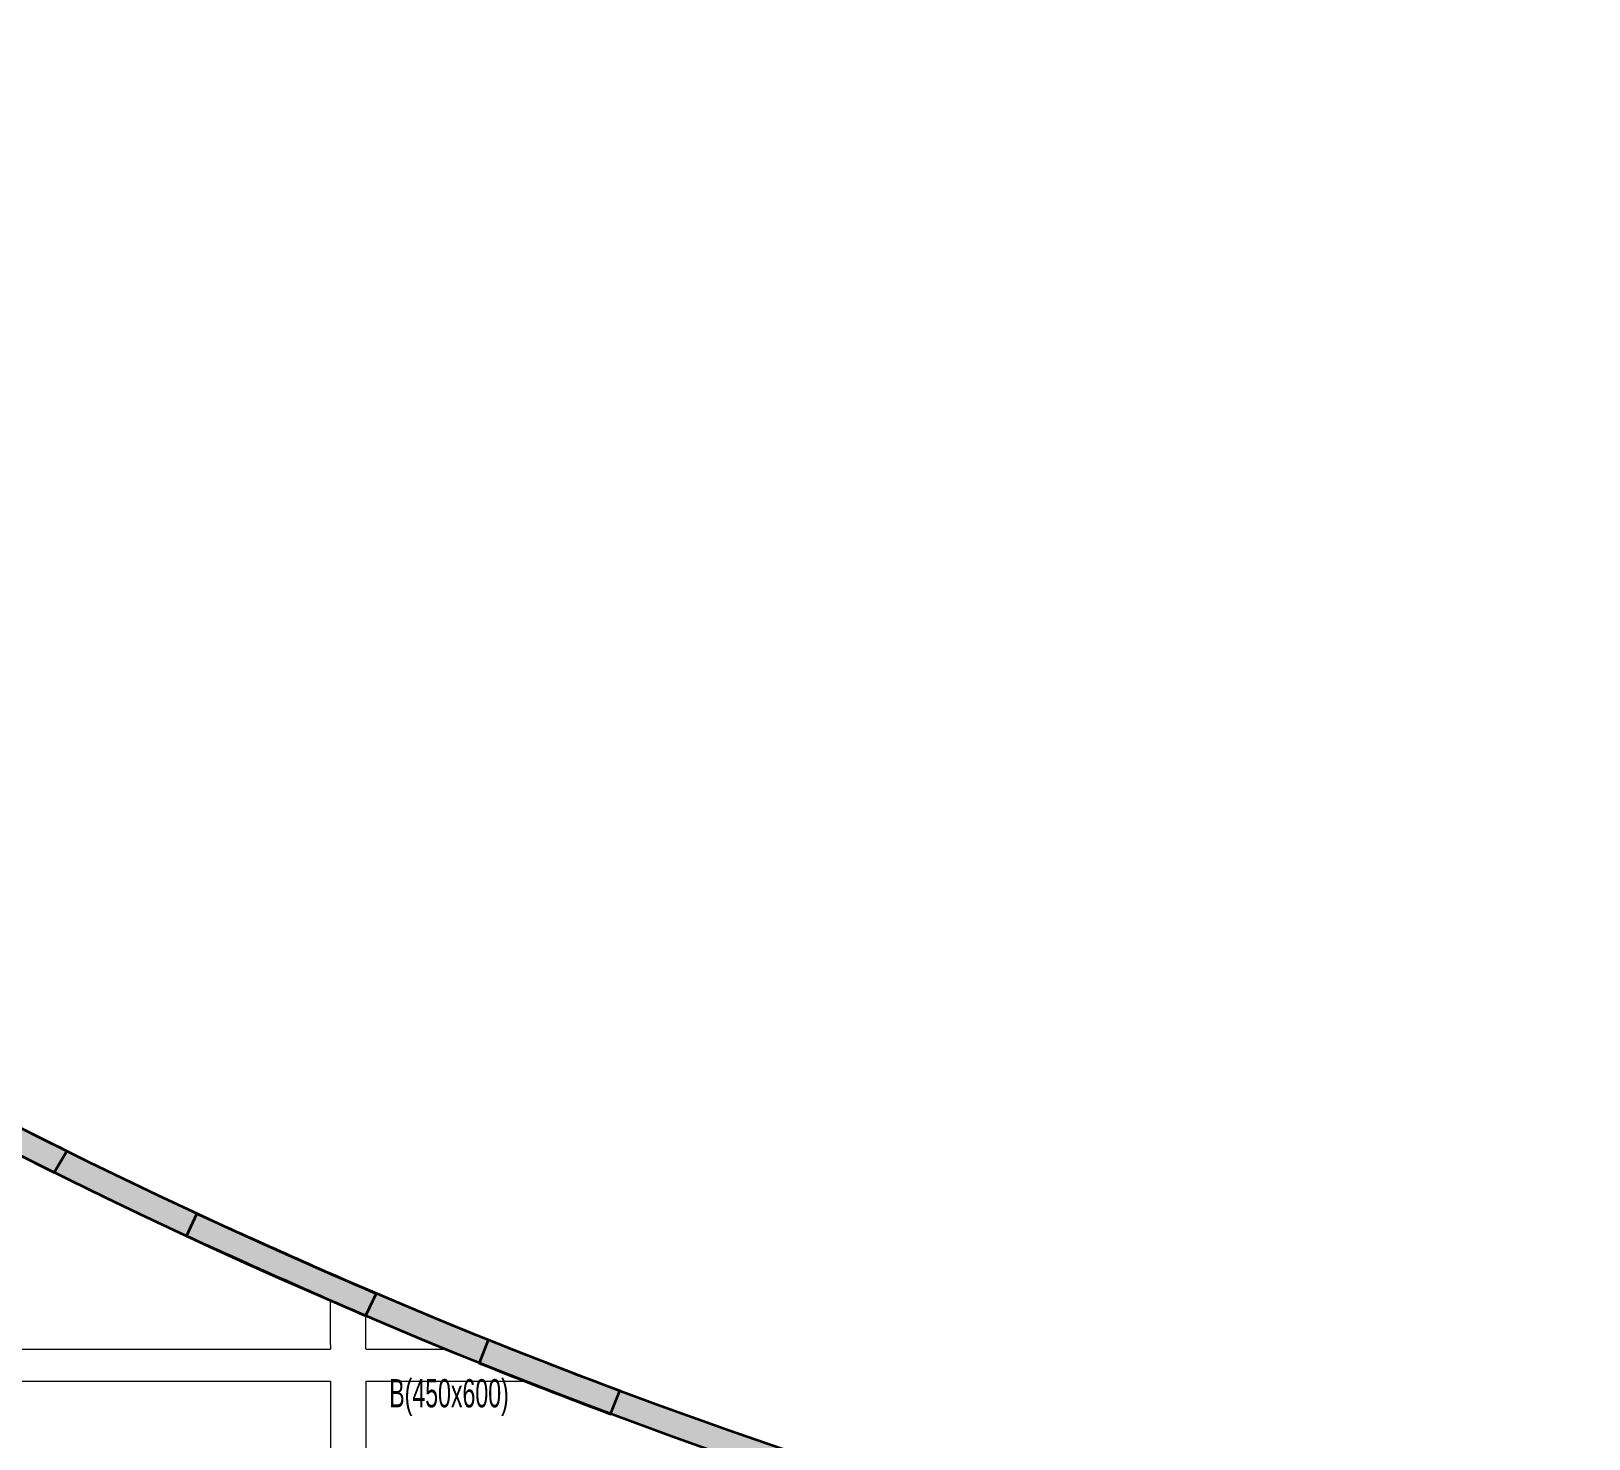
# Model space of a CAD drawing. Header units: millimetres. Extents: x 1111 to 274742, y 1014 to 155947.
# Drawn here: x 45586 to 67672, y 42034 to 61984 of the extents above; entities that cross this region are included whole.
import ezdxf

# ---------------------------------------------------------------- set-up
doc = ezdxf.new("R2010")
doc.units = ezdxf.units.MM
doc.linetypes.add('HIDDEN', pattern=[0.375, 0.25, -0.125])
doc.linetypes.add('HIDDEN2', pattern=[0.1875, 0.125, -0.0625])
for name, color, linetype, lineweight in [('A-HIDD-BELW', 8, 'HIDDEN2', 20), ('S-BEAM', 7, 'Continuous', 18), ('S-BEAM-IDEN', 2, 'Continuous', 9), ('S-COL HATCH', 9, 'Continuous', 0), ('S-COLS', 5, 'Continuous', 35)]:
    doc.layers.add(name, color=color, linetype=linetype, lineweight=lineweight)
doc.styles.add('Swis721 LtCn BT', font='swisscl.ttf', dxfattribs={"width": 0.9, "height": 233.3551617873649})

# ---------------------------------------------------------------- blocks, each defined once
blk = doc.blocks.new('A$C31bf04c8')
at = {"layer": 'S-COL HATCH', "transparency": 33554687}
h = blk.add_hatch(color=256, dxfattribs=at)
h.dxf.hatch_style = 1
edge = h.paths.add_edge_path()
edge.add_line((-12645.22190790623, -10575.19985628128), (46759.53647775203, -10575.19985628128))
edge.add_line((46759.53647775203, -10575.19985628128), (50154.77851886302, -10425.00601053238))
edge.add_line((50154.77851886302, -10425.00601053238), (50154.77851886302, 18362.28214049339))
edge.add_arc((65982.97857690603, 101150.6081447527), 84287.8332837242, 235.3318360843077, 259.1763076908551, ccw=False)
edge.add_arc((-8446.611141368747, 268.2098512127995), 41199.68046838963, 49.9961516128636, 101.0852321286915)
edge.add_line((-16368.03390341252, 40699.19712734222), (-15227.48269014805, 21150.0005850792))
edge.add_line((-15227.48269014805, 21150.0005850792), (-12645.22190790623, 21150.00058484077))
edge.add_line((-12645.22190790623, 21150.00058484077), (-12645.22190790623, -10575.19985628128))
edge = h.paths.add_edge_path(flags=16)
edge.add_line((-12295.22190838307, -10225.19985580444), (46751.79886502772, -10225.19985580444))
edge.add_line((46751.79886502772, -10225.19985580444), (49804.77851838618, -10090.14652299881))
edge.add_line((49804.77851838618, -10090.14652299881), (49804.77851838618, 18073.36296987534))
edge.add_arc((65982.9785742499, 101150.6081398986), 84637.83327854906, 235.3207608542366, 258.9803174311657, ccw=False)
edge.add_arc((-8446.611140910538, 268.2098531685769), 40849.68046623029, 49.97334944151059, 100.6567920093794)
edge.add_line((-16000.76089220494, 40413.33677697181), (-14897.30743341893, 21500.00058507919))
edge.add_line((-14897.30743341893, 21500.00058507919), (-12295.22190838307, 21500.00058460236))
edge.add_line((-12295.22190838307, 21500.00058460236), (-12295.22190838307, -10225.19985580444))
h = blk.add_hatch(color=256, dxfattribs=at)
h.dxf.hatch_style = 1
h.paths.add_polyline_path([(28420.13920155913, 25305.90619404986), (28601.82631585375, 25606.50681078061, -0.0060300541328902), (26815.31954800338, 26517.1875420697), (26633.94796350226, 26217.10894830898, 0.0060046413283246)])
h = blk.add_hatch(color=256, dxfattribs=at)
h.dxf.hatch_style = 1
h.paths.add_polyline_path([(30444.46339140087, 24721.45040088892), (30296.34775915742, 24404.33521421999, 0.0043087043167823), (32836.48160387203, 23273.42063678801), (32984.64532437176, 23590.63881636783, -0.0043268481438015)])
h = blk.add_hatch(color=256, dxfattribs=at)
h.dxf.hatch_style = 1
h.paths.add_polyline_path([(36309.7524298653, 21881.72621195018), (36441.37668698281, 22209.28438184038, -0.0060148017713095), (34576.22656182572, 22931.67414105311), (34444.98130914941, 22605.0591201894, 0.006030345616494)])
at = {"layer": 'S-COLS', "elevation": -6.406737e-10}
blk.add_lwpolyline([(-12645.22190790623, -10575.19985628128), (46759.53647775203, -10575.19985628128), (50154.77851886302, -10425.00601053238), (50154.77851886302, 18362.28214049339, -0.104418166803797), (18038.15277118236, 31827.21730065346, 0.2266855225477514), (-16368.03390341252, 40699.19712734222), (-15227.48269014805, 21150.0005850792), (-12645.22190790623, 21150.00058484077)], format="xyb", close=True, dxfattribs=at)
at = {"layer": 'S-COLS'}
blk.add_lwpolyline([(-12295.22190838307, -10225.19985580444), (46751.79886502772, -10225.19985580444), (49804.77851838618, -10090.14652299881), (49804.77851838618, 18073.36296987534, -0.1036025941680122), (17825.60995406657, 31548.66370105744, 0.2248253873117498), (-16000.76089220494, 40413.33677697181), (-14897.30743341893, 21500.00058507919), (-12295.22190838307, 21500.00058460236)], format="xyb", close=True, dxfattribs=at)
at = {"layer": 'S-COLS', "elevation": -4.87149e-10}
for points in [[(26633.94795089588, 26217.10895493254, 0.0060046413709705), (28420.13920155913, 25305.90619404986), (28601.82631585375, 25606.50681078061, -0.0060300541328902), (26815.31954800338, 26517.1875420697), (26633.94796300307, 26217.10894748196)], [(30296.34775881097, 24404.33521347493), (30444.46339140087, 24721.45040088892, 0.0043268481438015), (32984.64532437176, 23590.63881636783), (32836.48160387203, 23273.42063678801, -0.0043087043340257), (30296.34774903208, 24404.3352188319)], [(36441.37667029351, 22209.28438807651, -0.0060148017177295), (34576.22656182572, 22931.67414105311), (34444.98130914941, 22605.0591201894, 0.006030345616494), (36309.7524298653, 21881.72621195018), (36441.37668705732, 22209.28438202292)]]:
    blk.add_lwpolyline(points, format="xyb", dxfattribs=at)

msp = doc.modelspace()

# ---------------------------------------------------------------- linework, layer by layer
at = {"layer": 'S-BEAM', "linetype": 'HIDDEN'}
for p, q in [((49832.86497403916, 43303.70055171715, -1.3050738e-09), (49831.48078120735, 43991.3163204776, -1.279096e-09)), ((50332.86497402799, 43303.70055172088, -1.3050738e-09), (50331.91332094235, 43776.4465844767, -1.2872136e-09)), ((39066.98762988535, 43303.70055171715), (49832.86497403916, 43303.70055171715)), ((50332.86497403172, 43303.70055171715), (51465.54529083383, 43303.70055171715)), ((43288.71462981639, 42853.70055173578), (49833.7708386169, 42853.70055173578)), ((49846.1509879404, 36703.70055362823, -1.5544188e-09), (49833.77083862063, 42853.70055172088, -1.3220746e-09)), ((50333.77083861318, 42853.70055173578), (52589.9778305949, 42853.70055173578)), ((50346.15098794041, 36703.70055362823, -1.5544188e-09), (50333.77083861691, 42853.70055172088, -1.3220746e-09))]:
    msp.add_line(p, q, dxfattribs=at)

# ---------------------------------------------------------------- block references
at = {"layer": 'A-HIDD-BELW', "color": 3}
msp.add_blockref('A$C31bf04c8', (17491.78200643745, 20503.69570453333), dxfattribs=at)

# ---------------------------------------------------------------- texts
at = {"layer": 'S-BEAM-IDEN', "style": 'Swis721 LtCn BT', "width": 0.8}
msp.add_text('B(450x600)', height=400, rotation=359.9999999999997, dxfattribs=at).set_placement((50662.62064977971, 42480.03388504924))

doc.saveas('drawing.dxf')
